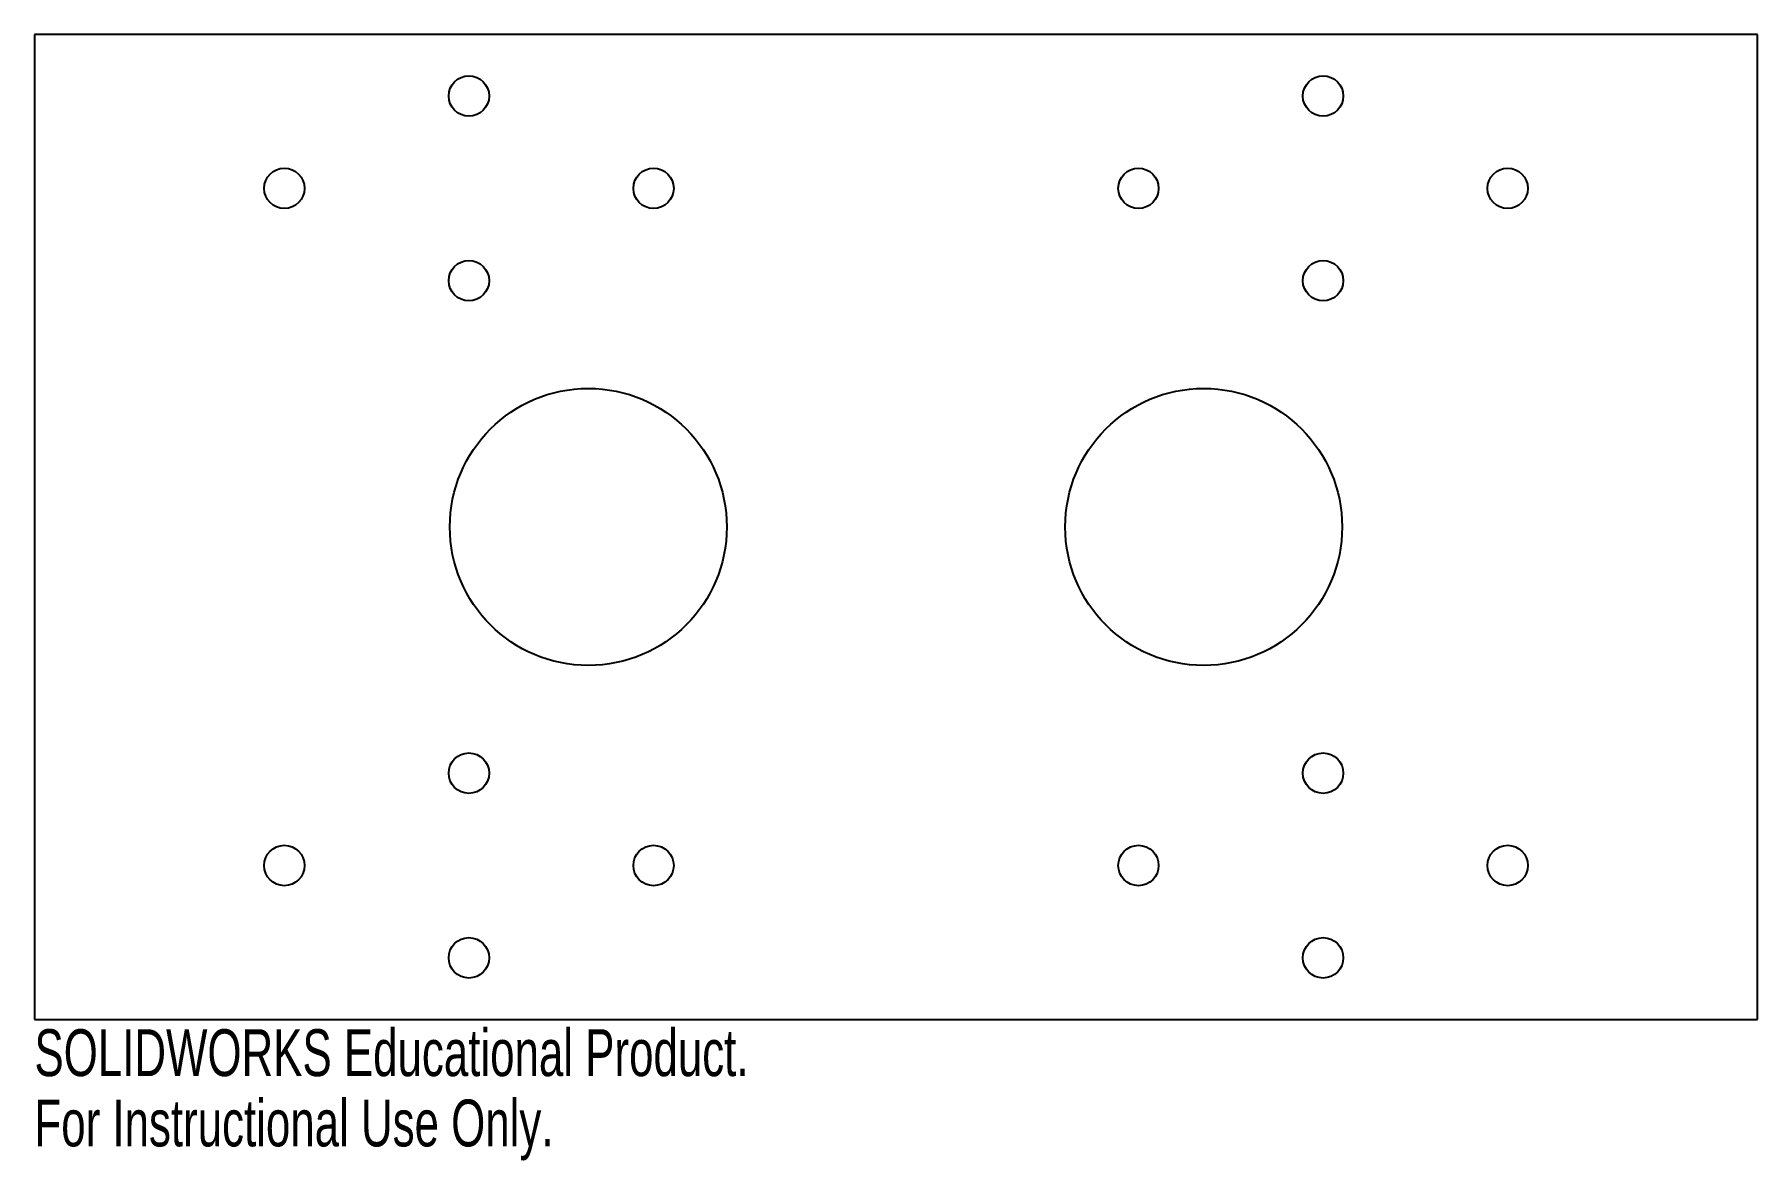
# Model space of a CAD drawing. Header units: inches. Extents: x 0 to 7, y -0.57 to 4.
import ezdxf

# ---------------------------------------------------------------- set-up
doc = ezdxf.new("R2010")
doc.units = ezdxf.units.IN
doc.header["$MEASUREMENT"] = 0
doc.styles.add('SLDTEXTSTYLE0', font='TXT', dxfattribs={"width": 0.7})

msp = doc.modelspace()

# ---------------------------------------------------------------- linework, layer by layer
at = {"color": 7, "linetype": 'Continuous', "lineweight": 25}
for p, q in [((0, 4), (0, 0)), ((7, 4), (0, 4)), ((7, 0), (7, 4)), ((0, 0), (7, 0))]:
    msp.add_line(p, q, dxfattribs=at)
for centre, radius in [((1.765, 3.75), 0.082), ((5.235, 3.75), 0.082), ((1.015, 3.375), 0.082), ((2.515, 3.375), 0.082), ((4.485, 3.375), 0.082), ((5.985, 3.375), 0.082), ((1.765, 3), 0.082), ((5.235, 3), 0.082), ((2.25, 2), 0.5625), ((4.75, 2), 0.5625), ((1.765, 1), 0.082), ((5.235, 1), 0.082), ((1.015, 0.625), 0.082), ((2.515, 0.625), 0.082), ((4.485, 0.625), 0.082), ((5.985, 0.625), 0.082), ((1.765, 0.25), 0.082), ((5.235, 0.25), 0.082)]:
    msp.add_circle(centre, radius, dxfattribs=at)

# ---------------------------------------------------------------- texts
at = {"color": 7, "linetype": 'Continuous', "char_height": 0.1903, "attachment_point": 1, "style": 'SLDTEXTSTYLE0'}
for s, insert in [('SOLIDWORKS Educational Product.', (0, -0.0401)), ('For Instructional Use Only.', (0, -0.3256))]:
    msp.add_mtext(s, dxfattribs=dict(at, insert=insert))

doc.saveas('drawing.dxf')
